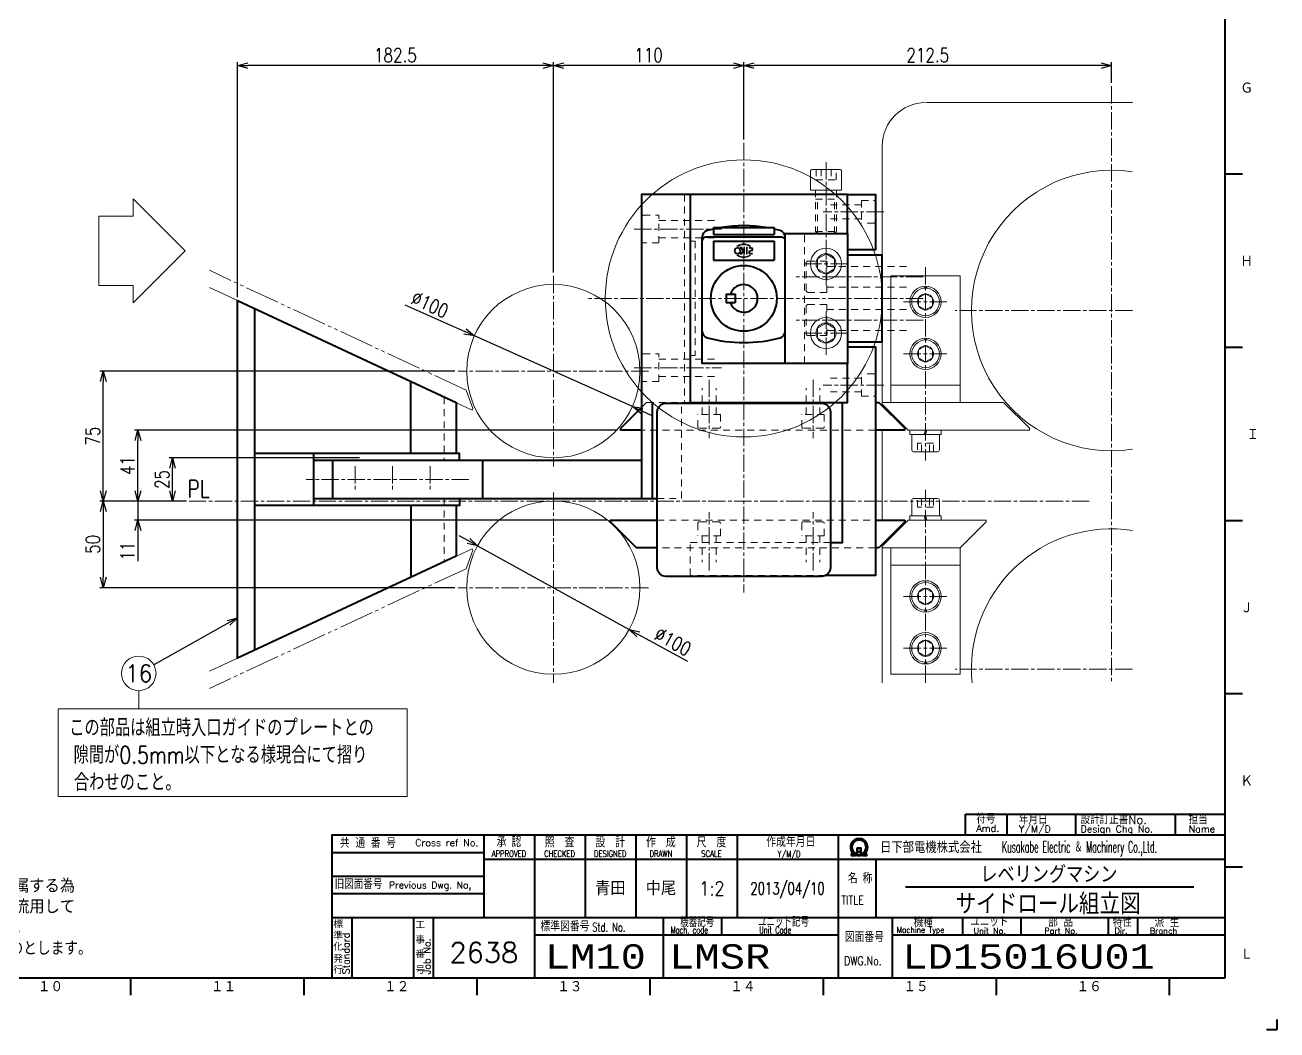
# Model space of a CAD drawing. Header units: millimetres. Extents: x 0 to 1682, y 0 to 1188.
# Drawn here: x 959 to 1682, y 0 to 580 of the extents above; entities that cross this region are included whole.
import ezdxf
from ezdxf.enums import TextEntityAlignment as Align

# ---------------------------------------------------------------- set-up
doc = ezdxf.new("R2010")
doc.units = ezdxf.units.MM
doc.header["$LTSCALE"] = 2
for name, pattern in [('GEN4A', [15, 10, -1, 1, -1, 1, -1]), ('GEN7A', [7.5, 5, -0.75, 1, -0.75]), ('HIDDEN2', [3.5, 2, -1.5])]:
    doc.linetypes.add(name, pattern=pattern)
doc.layers.get('0').update_dxf_attribs({"linetype": 'CONTINUOUS', "lineweight": 20})
doc.layers.get('DEFPOINTS').update_dxf_attribs({"linetype": 'CONTINUOUS'})
for name, color, linetype, lineweight in [('2', 5, 'CONTINUOUS', 40), ('3A', 6, 'HIDDEN2', 20), ('4', 3, 'CONTINUOUS', 13), ('4A', 3, 'GEN4A', 13), ('5', 3, 'CONTINUOUS', 13), ('6', 7, 'CONTINUOUS', 50), ('7A', 4, 'GEN7A', 13), ('_-0', 7, 'CONTINUOUS', 20), ('_-3A', 6, 'HIDDEN2', 20), ('WAKU', 7, 'CONTINUOUS', 40)]:
    doc.layers.add(name, color=color, linetype=linetype, lineweight=lineweight)
doc.styles.add('DIMENSION', font='monotxt.shx', dxfattribs={"bigfont": 'bigfont.shx'})
doc.styles.get("Standard").update_dxf_attribs({"font": 'romans.shx', "width": 0.8, "bigfont": 'extfont2.shx'})
doc.dimstyles.new('GEN-ISO', dxfattribs={"dimscale": 2, "dimtxt": 4, "dimasz": 3, "dimexe": 1, "dimexo": 1, "dimgap": 1, "dimtad": 3, "dimrnd": 0.01, "dimdsep": 46, "dimtxsty": 'Standard', "dimblk": 'OPEN30', "dimcen": 0, "dimclrd": 256, "dimclre": 256, "dimclrt": 7, "dimadec": 3, "dimazin": 2, "dimtp": 0.1, "dimtm": 0.1, "dimtfac": 0.6, "dimtdec": 3, "dimtmove": 2, "dimatfit": 3, "dimldrblk": 'OPEN30', "dimfxl": 1, "dimarcsym": 0})
doc.dimstyles.new('GEN-ISO$3', dxfattribs={"dimscale": 2, "dimtxt": 4, "dimasz": 3, "dimexe": 1, "dimexo": 1, "dimgap": 1, "dimtad": 1, "dimrnd": 0.01, "dimdsep": 46, "dimtxsty": 'Standard', "dimblk": 'OPEN30', "dimcen": 0, "dimclrd": 256, "dimclre": 256, "dimclrt": 7, "dimazin": 2, "dimtp": 0.1, "dimtm": 0.1, "dimtfac": 0.6, "dimtdec": 3, "dimtmove": 0, "dimatfit": 0, "dimldrblk": 'OPEN30', "dimfxl": 1, "dimarcsym": 0})

# ---------------------------------------------------------------- blocks, each defined once
blk = doc.blocks.new('_Open30')
at = {"color": 0, "linetype": 'ByBlock', "lineweight": -2}
for p, q in [((-1, 0.27), (0, 0)), ((0, 0), (-1, -0.27)), ((0, 0), (-1, 0))]:
    blk.add_line(p, q, dxfattribs=at)
blk = doc.blocks.new('*D12')
at = {"layer": '5', "lineweight": -2, "transparency": 16777216}
for p, q in [((1374, 514.11), (1374, 558.71)), ((1586.5, 546.82), (1586.5, 558.71)), ((1580.5, 556.71), (1380, 556.71))]:
    blk.add_line(p, q, dxfattribs=at)
at = {"layer": 'DEFPOINTS', "color": 0, "transparency": 16777216}
for p in [(1374, 556.71), (1586.5, 544.82), (1374, 512.11)]:
    blk.add_point(p, dxfattribs=at)
at = {"layer": '5', "lineweight": -2, "transparency": 16777216, "xscale": 6, "yscale": 6, "zscale": 6, "rotation": 180}
blk.add_blockref('_Open30', (1374, 556.71), dxfattribs=at)
at = {"layer": '5', "lineweight": -2, "transparency": 16777216, "xscale": 6, "yscale": 6, "zscale": 6}
blk.add_blockref('_Open30', (1586.5, 556.71), dxfattribs=at)
at = {"layer": '5', "color": 7, "transparency": 16777216, "insert": (1480.25, 562.71), "char_height": 8, "attachment_point": 5}
blk.add_mtext('212.5', dxfattribs=at)
blk = doc.blocks.new('*D13')
at = {"layer": '5', "lineweight": -2, "transparency": 16777216}
for p, q in [((1264, 437.32), (1264, 558.71)), ((1368, 556.71), (1270, 556.71))]:
    blk.add_line(p, q, dxfattribs=at)
at = {"layer": 'DEFPOINTS', "color": 0, "transparency": 16777216}
for p in [(1264, 556.71), (1374, 512.11), (1264, 435.32)]:
    blk.add_point(p, dxfattribs=at)
at = {"layer": '5', "lineweight": -2, "transparency": 16777216, "xscale": 6, "yscale": 6, "zscale": 6, "rotation": 180}
blk.add_blockref('_Open30', (1264, 556.71), dxfattribs=at)
at = {"layer": '5', "lineweight": -2, "transparency": 16777216, "xscale": 6, "yscale": 6, "zscale": 6}
blk.add_blockref('_Open30', (1374, 556.71), dxfattribs=at)
at = {"layer": '5', "color": 7, "transparency": 16777216, "insert": (1319, 562.71), "char_height": 8, "attachment_point": 5}
blk.add_mtext('110', dxfattribs=at)
blk = doc.blocks.new('*D14')
at = {"layer": '5', "lineweight": -2, "transparency": 16777216}
for p, q in [((1081.51, 423.03), (1081.51, 558.71)), ((1258, 556.71), (1087.51, 556.71))]:
    blk.add_line(p, q, dxfattribs=at)
at = {"layer": 'DEFPOINTS', "color": 0, "transparency": 16777216}
for p in [(1081.51, 556.71), (1264, 435.32), (1081.51, 421.03)]:
    blk.add_point(p, dxfattribs=at)
at = {"layer": '5', "lineweight": -2, "transparency": 16777216, "xscale": 6, "yscale": 6, "zscale": 6, "rotation": 180}
blk.add_blockref('_Open30', (1081.51, 556.71), dxfattribs=at)
at = {"layer": '5', "lineweight": -2, "transparency": 16777216, "xscale": 6, "yscale": 6, "zscale": 6}
blk.add_blockref('_Open30', (1264, 556.71), dxfattribs=at)
at = {"layer": '5', "color": 7, "transparency": 16777216, "insert": (1172.75, 562.71), "char_height": 8, "attachment_point": 5}
blk.add_mtext('182.5', dxfattribs=at)
blk = doc.blocks.new('*D15')
at = {"layer": '5', "lineweight": -2, "transparency": 16777216}
for p, q in [((1152, 330.32), (1042, 330.32)), ((1044, 311.32), (1044, 324.32)), ((1052, 305.32), (1042, 305.32))]:
    blk.add_line(p, q, dxfattribs=at)
at = {"layer": 'DEFPOINTS', "color": 0, "transparency": 16777216}
for p in [(1044, 330.32), (1154, 330.32), (1054, 305.32)]:
    blk.add_point(p, dxfattribs=at)
at = {"layer": '5', "lineweight": -2, "transparency": 16777216, "xscale": 6, "yscale": 6, "zscale": 6}
for p, rotation in [((1044, 330.32), 90), ((1044, 305.32), 270)]:
    blk.add_blockref('_Open30', p, dxfattribs=dict(at, rotation=rotation))
at = {"layer": '5', "color": 7, "transparency": 16777216, "insert": (1038, 317.82), "char_height": 8, "attachment_point": 5, "rotation": 90}
blk.add_mtext('25', dxfattribs=at)
blk = doc.blocks.new('*D16')
at = {"layer": '5', "lineweight": -2, "transparency": 16777216}
for p, q in [((1301, 346.32), (1022, 346.32)), ((1024, 311.32), (1024, 340.32)), ((1052, 305.32), (1022, 305.32))]:
    blk.add_line(p, q, dxfattribs=at)
at = {"layer": 'DEFPOINTS', "color": 0, "transparency": 16777216}
for p in [(1024, 346.32), (1303, 346.32), (1054, 305.32)]:
    blk.add_point(p, dxfattribs=at)
at = {"layer": '5', "lineweight": -2, "transparency": 16777216, "xscale": 6, "yscale": 6, "zscale": 6}
for p, rotation in [((1024, 346.32), 90), ((1024, 305.32), 270)]:
    blk.add_blockref('_Open30', p, dxfattribs=dict(at, rotation=rotation))
at = {"layer": '5', "color": 7, "transparency": 16777216, "insert": (1018, 325.82), "char_height": 8, "attachment_point": 5, "rotation": 90}
blk.add_mtext('41', dxfattribs=at)
blk = doc.blocks.new('*D17')
at = {"layer": '5', "lineweight": -2, "transparency": 16777216}
for p, q in [((1207, 380.32), (1002, 380.32)), ((1004, 311.32), (1004, 374.32)), ((1052, 305.32), (1002, 305.32))]:
    blk.add_line(p, q, dxfattribs=at)
at = {"layer": 'DEFPOINTS', "color": 0, "transparency": 16777216}
for p in [(1004, 380.32), (1209, 380.32), (1054, 305.32)]:
    blk.add_point(p, dxfattribs=at)
at = {"layer": '5', "lineweight": -2, "transparency": 16777216, "xscale": 6, "yscale": 6, "zscale": 6}
for p, rotation in [((1004, 380.32), 90), ((1004, 305.32), 270)]:
    blk.add_blockref('_Open30', p, dxfattribs=dict(at, rotation=rotation))
at = {"layer": '5', "color": 7, "transparency": 16777216, "insert": (998, 342.82), "char_height": 8, "attachment_point": 5, "rotation": 90}
blk.add_mtext('75', dxfattribs=at)
blk = doc.blocks.new('*D18')
at = {"layer": '5', "lineweight": -2, "transparency": 16777216}
for p, q in [((1024, 311.32), (1024, 317.32)), ((1052, 305.32), (1022, 305.32)), ((1024, 305.32), (1024, 294.32)), ((1295, 294.32), (1022, 294.32)), ((1024, 288.32), (1024, 270.7))]:
    blk.add_line(p, q, dxfattribs=at)
at = {"layer": 'DEFPOINTS', "color": 0, "transparency": 16777216}
for p in [(1054, 305.32), (1024, 294.32), (1297, 294.32)]:
    blk.add_point(p, dxfattribs=at)
at = {"layer": '5', "lineweight": -2, "transparency": 16777216, "xscale": 6, "yscale": 6, "zscale": 6}
for p, rotation in [((1024, 305.32), 270), ((1024, 294.32), 90)]:
    blk.add_blockref('_Open30', p, dxfattribs=dict(at, rotation=rotation))
at = {"layer": '5', "color": 7, "transparency": 16777216, "insert": (1018, 276.51), "char_height": 8, "attachment_point": 5, "rotation": 90}
blk.add_mtext('11', dxfattribs=at)
blk = doc.blocks.new('*D19')
at = {"layer": '5', "lineweight": -2, "transparency": 16777216}
for p, q in [((1052, 305.32), (1002, 305.32)), ((1004, 299.32), (1004, 261.32)), ((1207, 255.32), (1002, 255.32))]:
    blk.add_line(p, q, dxfattribs=at)
at = {"layer": 'DEFPOINTS', "color": 0, "transparency": 16777216}
for p in [(1054, 305.32), (1004, 255.32), (1209, 255.32)]:
    blk.add_point(p, dxfattribs=at)
at = {"layer": '5', "lineweight": -2, "transparency": 16777216, "xscale": 6, "yscale": 6, "zscale": 6}
for p, rotation in [((1004, 305.32), 90), ((1004, 255.32), 270)]:
    blk.add_blockref('_Open30', p, dxfattribs=dict(at, rotation=rotation))
at = {"layer": '5', "color": 7, "transparency": 16777216, "insert": (998, 280.32), "char_height": 8, "attachment_point": 5, "rotation": 90}
blk.add_mtext('50', dxfattribs=at)
blk = doc.blocks.new('*D20')
at = {"layer": '5', "lineweight": -2, "transparency": 16777216}
for p, q in [((1214.92, 282.28), (1209.66, 285.17)), ((1220.17, 279.39), (1307.82, 231.24)), ((1341.68, 212.64), (1313.08, 228.35))]:
    blk.add_line(p, q, dxfattribs=at)
at = {"layer": 'DEFPOINTS', "color": 0, "transparency": 16777216}
for p in [(1220.17, 279.39), (1307.82, 231.24)]:
    blk.add_point(p, dxfattribs=at)
at = {"layer": '5', "lineweight": -2, "transparency": 16777216, "xscale": 6, "yscale": 6, "zscale": 6}
for p, rotation in [((1220.17, 279.39), 331.2167529603885), ((1307.82, 231.24), 151.2167529603885)]:
    blk.add_blockref('_Open30', p, dxfattribs=dict(at, rotation=rotation))
at = {"layer": '5', "color": 7, "transparency": 16777216, "insert": (1333.07, 224.22), "char_height": 8, "attachment_point": 5, "rotation": 331.21675}
blk.add_mtext('∅100', dxfattribs=at)
blk = doc.blocks.new('*D21')
at = {"layer": '5', "lineweight": -2, "transparency": 16777216}
for p, q in [((1178.27, 418.68), (1212.88, 403.19)), ((1309.63, 359.89), (1218.36, 400.74)), ((1315.11, 357.44), (1320.59, 354.99))]:
    blk.add_line(p, q, dxfattribs=at)
at = {"layer": 'DEFPOINTS', "color": 0, "transparency": 16777216}
for p in [(1218.36, 400.74), (1309.63, 359.89)]:
    blk.add_point(p, dxfattribs=at)
at = {"layer": '5', "lineweight": -2, "transparency": 16777216, "xscale": 6, "yscale": 6, "zscale": 6}
for p, rotation in [((1218.36, 400.74), 335.8883923688589), ((1309.63, 359.89), 155.888392368859)]:
    blk.add_blockref('_Open30', p, dxfattribs=dict(at, rotation=rotation))
at = {"layer": '5', "color": 7, "transparency": 16777216, "insert": (1192.7, 418.8), "char_height": 8, "attachment_point": 5, "rotation": 335.88839}
blk.add_mtext('∅100', dxfattribs=at)
blk = doc.blocks.new('GENBALLOON1')
blk.add_circle((0, 0), 5)
at = {"flags": 1}
blk.add_attdef('GEN_PARENT', text='', height=2.5, dxfattribs=at).set_placement((0, 0), align=Align.MIDDLE)
blk.add_attdef('REF_NO', text='', height=3.5).set_placement((0, 0), align=Align.MIDDLE)
at = {"color": 7, "flags": 1}
for tag, p in [('5GENINF', (6.43, 0.96)), ('6GENINF', (6.43, 0.63)), ('7GENINF', (6.43, 0.3)), ('8GENINF', (6.43, -0.04)), ('9GENINF', (6.43, -0.37)), ('3GENINF', (6.43, -2.34)), ('4GENINF', (6.43, -2.67)), ('10GENINF', (6.43, -0.7)), ('11GENINF', (6.43, -1)), ('12GENINF', (6.43, -1.34)), ('13GENINF', (6.43, -1.67)), ('14GENINF', (6.43, -2)), ('15GENINF', (6.43, -3)), ('16GENINF', (6.43, -3.34)), ('17GENINF', (6.43, -3.7)), ('20GENINF', (6.43, -4.7)), ('21GENINF', (6.43, -5.04)), ('22GENINF', (6.43, -5.37)), ('18GENINF', (6.43, -4.04)), ('19GENINF', (6.43, -4.37))]:
    blk.add_attdef(tag, p, '', height=0.2, dxfattribs=at)
blk = doc.blocks.new('mess-j')
at = {"layer": 'WAKU', "color": 7}
for s, p in [('本図面及び含まれる情報は、当社の工業所有権あるいは知的財産に属する為', (0, 18)), ('当社の許可無くコピー、流用、改変の禁止、並びに、本図を利用、流用して', (0, 12)), ('加工、組立、見積り、引合、購入、販売等の商業利用も禁止します。', (0, 6))]:
    blk.add_text(s, height=4, dxfattribs=at).set_placement(p)
at = {"layer": 'WAKU', "color": 7, "width": 0.9}
blk.add_text('猶、本図は当社の知的所有物の為、当社の返還要請に基いて返却されるものとします。', height=4, dxfattribs=at).set_placement((0, 0))
blk = doc.blocks.new('A1組立図')
at = {"layer": 'WAKU', "color": 5, "linetype": 'Continuous'}
for p, q in [((826, 15), (826, 579)), ((831, 247), (826, 247)), ((831, 197), (826, 197)), ((831, 147), (826, 147)), ((831, 97), (826, 97)), ((831, 47), (826, 47)), ((25, 15), (826, 15)), ((510, 10), (510, 15)), ((560, 10), (560, 15)), ((610, 10), (610, 15)), ((660, 10), (660, 15)), ((710, 10), (710, 15)), ((760, 10), (760, 15)), ((810, 10), (810, 15)), ((841, 0), (838, 0)), ((841, 3), (841, 0))]:
    blk.add_line(p, q, dxfattribs=at)
at = {"layer": '2'}
blk.add_blockref('mess-j', (344.24, 21.59), dxfattribs=at)
at = {"layer": 'WAKU', "color": 5, "linetype": 'Continuous'}
for s, height, p in [('Ｇ', 3.31, (830.43, 270.24)), ('Ｈ', 3.31, (830.43, 220.24)), ('Ｉ', 3.31, (832.19, 170.24)), ('Ｊ', 3.31, (830.43, 120.24)), ('Ｋ', 3.31, (830.43, 70.24)), ('Ｌ', 3.31, (830.43, 20.24)), ('１０', 3.311, (483.1, 10.87)), ('１１', 3.311, (533.1, 10.87)), ('１２', 3.311, (583.1, 10.87)), ('１３', 3.311, (633.1, 10.87)), ('１４', 3.311, (683.1, 10.87)), ('１５', 3.311, (733.1, 10.87)), ('１６', 3.311, (783.1, 10.87))]:
    blk.add_text(s, height=height, dxfattribs=at).set_placement(p)
blk = doc.blocks.new('A1表題欄')
at = {"layer": 'WAKU'}
for p, q in [((-75, 47.26), (0, 47.26)), ((-75, 41.26), (-75, 47.26)), ((-63, 47.26), (-63, 41.26)), ((-43.2, 47.26), (-43.2, 41.26)), ((-14.4, 47.26), (-14.4, 41.26)), ((-214.07, 41.26), (-214.07, 17.42)), ((-199.45, 41.26), (-199.45, 0)), ((-184.82, 41.26), (-184.82, 17.42)), ((-170.2, 41.26), (-170.2, 17.42)), ((-155.57, 41.26), (-155.57, 17.42)), ((-140.95, 41.26), (-140.95, 17.42)), ((-111.7, 41.26), (-111.7, 0)), ((-257.95, 36.26), (-214.07, 36.26)), ((-214.07, 34.26), (0, 34.26)), ((-140.95, 34.26), (-140.95, 17.42)), ((-111.7, 34.26), (-111.7, 34.26)), ((-100.83, 34.26), (-100.83, 17.42)), ((-257.95, 29.34), (-214.07, 29.34)), ((-92.27, 26.35), (-8.97, 26.35)), ((-257.95, 24.34), (-214.07, 24.34)), ((-257.95, 17.42), (0, 17.42)), ((-252.23, 17.42), (-252.23, 0)), ((-234.41, 17.42), (-234.41, 0)), ((-228.7, 17.42), (-228.7, 0)), ((-162.27, 17.42), (-162.27, 0)), ((-145.41, 17.42), (-145.41, 12.42)), ((-96.17, 17.42), (-96.17, 0)), ((-75.85, 17.42), (-75.85, 12.42)), ((-59, 17.42), (-59, 12.42)), ((-33.71, 17.42), (-33.71, 12.42)), ((-25.28, 17.42), (-25.28, 12.42)), ((-199.45, 12.42), (-111.7, 12.42)), ((-96.17, 12.42), (0, 12.42))]:
    blk.add_line(p, q, dxfattribs=at)
at = {"layer": 'WAKU', "color": 5}
blk.add_lwpolyline([(0, 41.26), (-257.95, 41.26), (-257.95, 0)], dxfattribs=at)
at = {"layer": 'WAKU'}
for points in [[(-106.38, 37.51), (-106.38, 35.4), (-105.08, 35.4), (-105.08, 37.51), (-106.38, 37.51)], [(-106.23, 37.36), (-106.23, 36.53), (-105.23, 36.53), (-105.23, 37.36), (-106.23, 37.36)], [(-105.23, 36.38), (-105.23, 35.55), (-106.23, 35.55), (-106.23, 36.38), (-105.23, 36.38)], [(-107.98, 35.4), (-106.78, 35.4), (-106.78, 36.01)], [(-107.98, 35.58), (-107.03, 35.58), (-107.03, 35.91)], [(-107.28, 35.82), (-107.28, 35.75), (-107.98, 35.75), (-107.98, 35.4)], [(-104.68, 35.98), (-104.68, 35.4), (-103.42, 35.4), (-103.42, 35.75), (-104.15, 35.75), (-104.15, 35.8)], [(-104.43, 35.87), (-104.43, 35.58), (-103.42, 35.58)]]:
    blk.add_lwpolyline(points, dxfattribs=at)
for radius, start, end in [(2.5, 308.2706, 230.8952), (2.28, 303.9949, 234.4013), (2.06, 299.8294, 238.4756)]:
    blk.add_arc((-105.7, 37.76), radius, start, end, dxfattribs=at)
for s, height, p in [('符号', 2.5, (-71.83, 44.63)), ('年月日', 2.5, (-59.51, 44.4)), ('設計訂正書No.', 2.5, (-41.71, 44.44)), ('担当', 2.5, (-10.5, 44.44)), ('Amd.', 2, (-71.83, 42.2)), ('Y/M/D', 2, (-59.51, 41.97)), ('Design Chg No.', 2, (-41.71, 42.01)), ('Name', 2, (-10.5, 42.01)), ('旧図面番号', 2.5, (-257.15, 25.71)), ('標', 2, (-257.56, 14.43)), ('工', 2, (-233.85, 14.24)), ('機種', 2.4, (-89.92, 14.76)), ('ユニット', 2.4, (-73.61, 14.96)), ('Unit No.', 1.7, (-72.61, 12.76)), ('部 品', 2.4, (-51.07, 14.79)), ('特性', 2.4, (-32.45, 14.78)), ('Dir.', 1.7, (-31.91, 12.76)), ('派 生', 2.4, (-20.35, 14.72)), ('準', 2, (-257.56, 11.11)), ('事', 2, (-233.85, 9.93)), ('Part No.', 1.7, (-52.19, 12.76)), ('Branch', 1.7, (-21.72, 12.76)), ('化', 2, (-257.56, 7.95)), ('番', 2, (-233.85, 5.76)), ('発', 2, (-257.56, 4.47)), ('行', 2, (-257.56, 1.24)), ('号', 2, (-233.85, 1.24))]:
    blk.add_text(s, height=height, dxfattribs=at).set_placement(p)
for s, height, p in [('共 通 番 号', 2.5, (-247.55, 39.14)), ('Cross ref No.', 2, (-224.77, 39.04))]:
    blk.add_text(s, height=height, dxfattribs=at).set_placement(p, align=Align.MIDDLE)
for s, height, width, p in [('承 認', 3, 0.7, (-206.82, 39.35)), ('照  査', 3, 0.7, (-192.2, 39.35)), ('設  計', 3, 0.7, (-177.57, 39.35)), ('作  成', 3, 0.7, (-162.95, 39.35)), ('尺  度', 3, 0.7, (-148.33, 39.35)), ('APPROVED', 1.8, 0.8, (-206.82, 35.85)), ('CHECKED', 1.8, 0.8, (-192.2, 35.85)), ('DESIGNED', 1.8, 0.8, (-177.57, 35.85)), ('DRAWN', 1.8, 0.8, (-162.95, 35.85)), ('SCALE', 1.8, 0.8, (-148.33, 35.85)), ('DWG.No.', 2.5, 0.8, (-104.59, 4.96))]:
    blk.add_text(s, height=height, dxfattribs=dict(at, width=width)).set_placement(p, align=Align.MIDDLE)
for s, height, width, p in [('作成年月日', 3, 0.7, (-132.51, 37.82)), ('Y/M/D', 1.8, 0.8, (-129.21, 34.87)), ('Kusakabe Electric ＆ Machinery Co.,Ltd.', 3.3108, 0.5, (-64.44, 36.19)), ('名 称', 3, 0.7, (-108.94, 27.33)), ('Previous Dwg. No,', 2, 0.97, (-241.46, 25.8)), ('TITLE', 2.5, 0.8, (-110.82, 21.25)), ('標準図番号', 3, 0.7, (-197.74, 13.44)), ('Std. No.', 2.5, 0.7, (-182.77, 13.44)), ('Mach. code', 2, 0.7, (-160.14, 12.83)), ('機器記号', 2.5, 0.7, (-157.35, 14.77)), ('ユニット記号', 2.5, 0.7, (-134.86, 14.85)), ('Unit Code', 2, 0.7, (-134.55, 12.83)), ('Machine Type', 1.7, 0.9, (-94.85, 13.05)), ('図面番号', 3, 0.7, (-109.85, 10.37))]:
    blk.add_text(s, height=height, dxfattribs=dict(at, width=width)).set_placement(p)
at = {"layer": 'WAKU', "width": 0.844147}
blk.add_text('日下部電機株式会社', height=3.311, dxfattribs=at).set_placement((-99.65, 36.06), (-70.21, 36.06), align=Align.FIT)
at = {"layer": 'WAKU'}
for s, p in [('Standard', (-252.93, 1.05)), ('Job No.', (-229.5, 1.05))]:
    blk.add_text(s, height=2, rotation=90, dxfattribs=at).set_placement(p)
at = {"layer": 'WAKU', "linetype": 'Continuous', "width": 0.7}
for tag, p in [('GEN-TITLE-UN', (-791, 551.01)), ('GEN-TITLE-PT', (-771.25, 551)), ('GEN-TITLE-QT', (-751.51, 551)), ('GEN-TITLE-STO', (-731.57, 551))]:
    blk.add_attdef(tag, text='', height=6, dxfattribs=at).set_placement(p, align=Align.MIDDLE)
at = {"layer": 'WAKU'}
for tag, height, width, p in [('GEN-TITLE-CRO', 4, 0.8, (-236.01, 32.8)), ('HEADER1', 5, 0.9, (-50.88, 30.15)), ('GEN-TITLE-SCA', 4, 0.85, (-148.21, 25.85)), ('GEN-TITLE-PRE', 4, 0.8, (-236.01, 20.88)), ('HEADER2', 6, 0.9, (-51.11, 21.68))]:
    blk.add_attdef(tag, text='', height=height, dxfattribs=dict(at, width=width)).set_placement(p, align=Align.MIDDLE)
for tag, p in [('GEN-TITLE-APP｛3.4｝', (-206.8, 26.09)), ('GEN-TITLE-CHE｛3.4｝', (-192.17, 26.09)), ('GEN-TITLE-DES｛3.4｝', (-177.55, 26.09)), ('GEN-TITLE-DRA｛3.4｝', (-162.93, 26.09))]:
    blk.add_attdef(tag, text='', height=4, dxfattribs=at).set_placement(p, align=Align.MIDDLE)
at = {"layer": 'WAKU', "width": 0.7}
blk.add_attdef('GEN-TITLE-DAT', text='', height=3.5, dxfattribs=at).set_placement((-126.36, 24.1), align=Align.CENTER)
blk.add_attdef('GEN-TITLE-DAT1{4.4}', text='', height=3.5, dxfattribs=at).set_placement((-243.52, 8.71), align=Align.MIDDLE_CENTER)
at = {"layer": 'WAKU', "color": 5}
blk.add_attdef('HEADER6', text='', height=5.8, dxfattribs=at).set_placement((-214.07, 2.7), align=Align.BOTTOM_CENTER)
at = {"layer": 'WAKU', "style": 'DIMENSION', "width": 1.2}
blk.add_attdef('HEADER13', text='', height=7.02, dxfattribs=at).set_placement((-196.44, 6.21), align=Align.MIDDLE_LEFT)
at = {"layer": 'WAKU', "color": 5, "style": 'DIMENSION', "width": 1.2}
for tag, p in [('HEADER12', (-160.55, 6.21)), ('GEN-TITLE-DWG', (-93.21, 6.21))]:
    blk.add_attdef(tag, text='', height=7.02, dxfattribs=at).set_placement(p, align=Align.MIDDLE_LEFT)
blk = doc.blocks.new('A$C184A1DFA')
for p, q in [((257, 0), (89.51, 0)), ((257, -1), (249, -9)), ((257, 0), (257, -1)), ((249, -9), (85.32, -9))]:
    blk.add_line(p, q)
blk = doc.blocks.new('GENJIS-1176_D-02TUHZ-0704')
at = {"layer": '_-0'}
for p, q in [((-5, 2.88675), (0, 5.7735)), ((-5, -2.88675), (-5, 2.88675)), ((0, 5.7735), (5, 2.88675)), ((5, 2.88675), (5, -2.88675)), ((0, -5.7735), (-5, -2.88675)), ((5, -2.88675), (0, -5.7735))]:
    blk.add_line(p, q, dxfattribs=at)
for radius in [9, 5.7735]:
    blk.add_circle((0, 0), radius, dxfattribs=at)
at = {"layer": '_-0', "flags": 9}
blk.add_attdef('POWER_DIM', (0, 0), '', height=3.5, dxfattribs=at)
blk = doc.blocks.new('GENJIS-1176H2_S-02U0WE-0704')
at = {"layer": '_-0'}
for p, q in [((-12, 7.8), (-12, -7.8)), ((0, 9), (-10.8, 9)), ((0, 9), (0, -9)), ((-10.8, -9), (0, -9))]:
    blk.add_line(p, q, dxfattribs=at)
for centre, start, end in [((-10.8, 7.8), 90, 179.999998), ((-10.8, -7.8), 179.999998, 270)]:
    blk.add_arc(centre, 1.2, start, end, dxfattribs=at)
at = {"layer": '_-3A'}
for p, q in [((-12, 5.7735), (-6, 5.7735)), ((-12, 2.88675), (-6, 2.88675)), ((-6, 5.7735), (-6, -5.7735)), ((0, 6), (23.9265, 6)), ((5.25, 6), (5.25, -6)), ((25, 4.9265), (5.25, 4.9265)), ((25, 4.9265), (23.9265, 6)), ((23.9265, 6), (23.9265, -6)), ((25, -4.9265), (25, 4.9265)), ((-12, -2.88675), (-6, -2.88675)), ((-6, -5.7735), (-12, -5.7735)), ((0, -6), (23.9265, -6)), ((25, -4.9265), (5.25, -4.9265)), ((23.9265, -6), (25, -4.9265))]:
    blk.add_line(p, q, dxfattribs=at)
at = {"layer": '_-0', "flags": 9}
blk.add_attdef('POWER_DIM', (0, 0), '', height=3.5, dxfattribs=at)
blk = doc.blocks.new('M10-CS.SW(TOP)')
for p, q in [((-4, 2.31), (0, 4.62)), ((-4, -2.31), (-4, 2.31)), ((0, 4.62), (4, 2.31)), ((4, 2.31), (4, -2.31)), ((0, -4.62), (-4, -2.31)), ((4, -2.31), (0, -4.62)), ((-0.5, -9.04), (-0.5, -7.98)), ((0.5, -9.04), (0.5, -7.98))]:
    blk.add_line(p, q)
for radius in [9.05, 8, 4.62]:
    blk.add_circle((0, 0), radius)
blk = doc.blocks.new('M10-CS.SW')
for p, q in [((-8, 11.5), (-8, 2.5)), ((7, 12.5), (-7, 12.5)), ((8, 2.5), (8, 11.5)), ((-9.05, 2.5), (9.05, 2.5)), ((-9.05, 0), (-9.05, 2.5)), ((9.05, 0), (-9.05, 0)), ((0, 0), (-0.75, 2.5)), ((0.75, 0), (0, 2.5)), ((9.05, 2.5), (9.05, 0))]:
    blk.add_line(p, q)
for centre, start, end in [((-7, 11.5), 90, 180), ((7, 11.5), 0, 90)]:
    blk.add_arc(centre, 1, start, end)
at = {"layer": '3A'}
for p, q in [((-4.6188, 7.5), (-4.6188, 12.5)), ((4.6188, 7.5), (-4.6188, 7.5)), ((-2.3094, 12.5), (-2.3094, 7.5)), ((2.3094, 12.5), (2.3094, 7.5)), ((4.6188, 12.5), (4.6188, 7.5))]:
    blk.add_line(p, q, dxfattribs=at)
blk = doc.blocks.new('A$C34A65AA5')
for p, q in [((-127.5, -43), (-87.5, -43)), ((-62.5, -53), (-132.5, -53)), ((-132.5, -53), (-132.5, -54)), ((-132.5, -54), (-117.5, -69)), ((-47.5, -68), (-62.5, -53)), ((-117.5, -69), (-47.5, -69)), ((-47.5, -69), (-47.5, -68)), ((-132.5, -136), (-117.5, -121)), ((-117.5, -121), (-72.5, -121)), ((-72.5, -122), (-87.5, -137)), ((-72.5, -121), (-72.5, -122)), ((-132.5, -137), (-132.5, -136)), ((-87.5, -137), (-132.5, -137)), ((-127.5, -147), (-87.5, -147))]:
    blk.add_line(p, q)
for points in [[(-127.5, -53), (-87.5, -53), (-87.5, 20), (-127.5, 20)], [(-127.5, -137), (-87.5, -137), (-87.5, -210), (-127.5, -210)]]:
    blk.add_lwpolyline(points, close=True)
at = {"layer": '7A'}
for p, q in [((-107.5, 25), (-107.5, -86.5)), ((-120.14, 5), (-94.86, 5)), ((-120.14, -25), (-94.86, -25)), ((-107.5, -215), (-107.5, -103.5)), ((-120.14, -165), (-94.86, -165)), ((-120.14, -195), (-94.86, -195))]:
    blk.add_line(p, q, dxfattribs=at)
at = {"extrusion": (0, 0, -1), "zscale": -1, "rotation": 180}
for name, p in [('M10-CS.SW(TOP)', (107.5, 5)), ('M10-CS.SW(TOP)', (107.5, -25)), ('M10-CS.SW', (107.5, -69))]:
    blk.add_blockref(name, p, dxfattribs=at)
for name, p in [('M10-CS.SW', (-107.5, -121)), ('M10-CS.SW(TOP)', (-107.5, -165)), ('M10-CS.SW(TOP)', (-107.5, -195))]:
    blk.add_blockref(name, p)

msp = doc.modelspace()

# ---------------------------------------------------------------- linework, layer by layer
msp.add_line((1024.46, 195.864), (1024.46, 185.351))
msp.add_lwpolyline([(1179.589, 185.351), (977.975, 185.351), (977.975, 134.827), (1179.589, 134.827)], close=True)
at = {"layer": '2'}
for p, q in [((1356.497, 463.259), (1391.497, 463.259)), ((1356.497, 463.259), (1356.497, 459.235)), ((1391.497, 463.259), (1391.497, 459.235)), ((1349.997, 403.494), (1349.997, 457.636)), ((1395.997, 457.636), (1351.997, 457.636)), ((1356.497, 459.235), (1391.497, 459.235)), ((1397.997, 384.815), (1397.997, 459.815)), ((1397.997, 403.494), (1397.997, 457.636)), ((1356.497, 455.315), (1356.497, 444.315)), ((1356.497, 455.315), (1391.497, 455.315)), ((1391.497, 455.315), (1391.497, 444.315)), ((1356.497, 444.315), (1391.497, 444.315)), ((1091.507, 219.259), (1091.507, 416.371)), ((1181.574, 332.815), (1181.574, 374.372)), ((1320.997, 362.315), (1320.997, 306.815)), ((1125.507, 332.815), (1125.507, 302.815)), ((1136.507, 328.815), (1136.507, 306.815)), ((1223.11, 328.815), (1223.11, 306.815)), ((1314.997, 328.815), (1314.997, 306.815)), ((1181.574, 302.815), (1181.574, 261.258))]:
    msp.add_line(p, q, dxfattribs=at)
for points in [[(1342.997, 482.315), (1314.997, 482.315), (1314.997, 328.815), (1125.507, 328.815), (1125.507, 306.815), (1323.997, 306.815)], [(1433.997, 459.815), (1433.997, 482.315), (1342.997, 482.315), (1342.997, 362.315), (1433.997, 362.315), (1433.997, 384.815)], [(1433.997, 482.315), (1449.997, 482.315), (1449.997, 450.315), (1433.997, 450.315)], [(1397.352, 459.815), (1433.997, 459.815), (1433.997, 384.815), (1349.997, 384.815), (1349.997, 403.494)], [(1433.997, 397.315), (1453.997, 397.315), (1453.997, 447.315), (1433.997, 447.315)], [(1207.825, 273.499), (1081.507, 214.596), (1081.507, 421.034), (1207.825, 362.131), (1207.825, 332.815)], [(1433.997, 394.315), (1449.997, 394.315), (1449.997, 262.315), (1421.176, 262.315)], [(1423.997, 281.315), (1430.997, 281.315), (1430.997, 362.315)], [(1449.997, 362.315), (1451.997, 362.315)], [(1466.997, 346.315), (1466.997, 347.315), (1451.997, 362.315)], [(1314.997, 346.315), (1302.997, 346.315), (1302.997, 347.315), (1314.997, 359.315)], [(1466.997, 346.315), (1449.997, 346.315)], [(1209.762, 328.815), (1209.762, 332.815), (1091.507, 332.815)], [(1209.762, 306.815), (1209.762, 302.815), (1091.507, 302.815)], [(1207.825, 302.815), (1207.825, 273.499)], [(1323.997, 278.315), (1311.997, 278.315), (1296.997, 293.315), (1296.997, 294.315), (1323.997, 294.315)], [(1449.997, 294.315), (1466.997, 294.315)], [(1466.997, 294.315), (1466.997, 293.315), (1451.997, 278.315)], [(1451.997, 278.315), (1449.997, 278.315)]]:
    msp.add_lwpolyline(points, dxfattribs=at)
msp.add_lwpolyline([(1368.997, 419.815), (1363.997, 419.815), (1363.997, 424.815), (1368.997, 424.815)], close=True, dxfattribs=at)
msp.add_lwpolyline([(1418.997, 261.815), (1328.997, 261.815, -0.4142136), (1323.997, 266.815), (1323.997, 356.815, -0.4142136), (1328.997, 361.815), (1418.997, 361.815, -0.4142136), (1423.997, 356.815), (1423.997, 266.815, -0.4142136)], format="xyb", close=True, dxfattribs=at)
msp.add_circle((1373.997, 422.315), 19, dxfattribs=at)
for centre, radius, start, end in [((1373.997, 384.315), 80, 80.67772, 99.32228), ((1353.997, 457.636), 4, 105.257523, 180), ((1351.997, 455.636), 2, 90, 180), ((1373.997, 384.315), 80, 102.635625, 105.257523), ((1373.997, 384.315), 80, 74.742477, 77.364375), ((1393.997, 457.636), 4, 0, 74.742477), ((1395.997, 455.636), 2, 0, 90), ((1373.997, 422.315), 8, 198.209957, 161.790043), ((1353.997, 403.494), 4, 180, 254.742477), ((1373.997, 476.815), 80, 254.742477, 285.257523), ((1393.997, 403.494), 4, 285.257523, 0)]:
    msp.add_arc(centre, radius, start, end, dxfattribs=at)
at = {"layer": '3A'}
for p, q in [((1339.697, 482.315), (1339.697, 362.315)), ((1408.997, 384.815), (1408.997, 459.815)), ((1349.997, 355.315), (1349.997, 370.548)), ((1357.997, 355.315), (1357.997, 370.548)), ((1409.997, 355.315), (1409.997, 370.548)), ((1417.997, 355.315), (1417.997, 370.548)), ((1200.997, 365.315), (1200.997, 328.815)), ((1347.497, 348.115), (1347.497, 355.315)), ((1360.497, 355.315), (1347.497, 355.315)), ((1360.497, 355.315), (1360.497, 348.115)), ((1407.497, 348.115), (1407.497, 355.315)), ((1420.497, 355.315), (1407.497, 355.315)), ((1420.497, 355.315), (1420.497, 348.115)), ((1359.697, 347.315), (1348.297, 347.315)), ((1419.697, 347.315), (1408.297, 347.315)), ((1449.997, 346.315), (1314.997, 346.315)), ((1200.997, 306.815), (1200.997, 270.315)), ((1323.997, 294.315), (1449.997, 294.315)), ((1347.497, 292.515), (1347.497, 285.315)), ((1359.697, 293.315), (1348.297, 293.315)), ((1360.497, 285.315), (1360.497, 292.515)), ((1407.497, 292.515), (1407.497, 285.315)), ((1419.697, 293.315), (1408.297, 293.315)), ((1420.497, 285.315), (1420.497, 292.515)), ((1360.497, 285.315), (1347.497, 285.315)), ((1349.997, 285.315), (1349.997, 270.082)), ((1357.997, 285.315), (1357.997, 270.082)), ((1420.497, 285.315), (1407.497, 285.315)), ((1409.997, 285.315), (1409.997, 270.082)), ((1417.997, 285.315), (1417.997, 270.082)), ((1449.997, 278.315), (1323.997, 278.315))]:
    msp.add_line(p, q, dxfattribs=at)
for points in [[(1342.997, 455.315), (1345.997, 455.315), (1345.997, 389.315), (1342.997, 389.315)], [(1314.997, 359.315), (1317.997, 362.315), (1342.997, 362.315)], [(1323.997, 306.815), (1337.997, 306.815), (1337.997, 362.315), (1342.997, 362.315)], [(1421.176, 262.315), (1342.997, 262.315), (1342.997, 281.315), (1423.997, 281.315)]]:
    msp.add_lwpolyline(points, dxfattribs=at)
for centre, start, end in [((1348.297, 348.115), 180, 270.000001), ((1359.697, 348.115), 270.000001, 0), ((1408.297, 348.115), 180, 270.000001), ((1419.697, 348.115), 270.000001, 0), ((1348.297, 292.515), 89.999999, 180), ((1359.697, 292.515), 0, 89.999999), ((1408.297, 292.515), 89.999999, 180), ((1419.697, 292.515), 0, 89.999999)]:
    msp.add_arc(centre, 0.8, start, end, dxfattribs=at)
at = {"layer": '4'}
for p, q in [((1598.519, 535.315), (1479.483, 535.315)), ((1453.997, 510.315), (1453.997, 360.315)), ((1370.035, 452.589), (1370.468, 452.286)), ((1373.497, 449.815), (1371.997, 451.815)), ((1371.997, 451.815), (1372.622, 451.815)), ((1371.997, 447.815), (1373.497, 449.815)), ((1373.997, 449.982), (1372.622, 451.815)), ((1372.622, 447.815), (1373.997, 449.648)), ((1373.997, 451.815), (1374.497, 451.815)), ((1373.997, 449.982), (1373.997, 451.815)), ((1373.997, 449.648), (1373.997, 447.815)), ((1374.497, 447.815), (1374.497, 451.815)), ((1375.497, 451.815), (1375.997, 451.815)), ((1375.497, 447.815), (1375.497, 451.815)), ((1375.997, 447.815), (1375.997, 451.815)), ((1377.033, 451.289), (1377.468, 451.038)), ((1377.526, 452.286), (1377.959, 452.589)), ((1379.107, 448.341), (1378.671, 448.593)), ((1370.035, 447.041), (1370.468, 447.344)), ((1371.997, 447.815), (1372.622, 447.815)), ((1374.497, 447.815), (1373.997, 447.815)), ((1375.497, 447.815), (1375.997, 447.815)), ((1377.526, 447.344), (1377.959, 447.041)), ((1453.997, 346.315), (1453.997, 294.315)), ((1453.997, 280.315), (1453.997, 200.315))]:
    msp.add_line(p, q, dxfattribs=at)
msp.add_lwpolyline([(1051.355, 449.815), (1021.355, 479.815), (1021.355, 469.815), (1001.355, 469.815), (1001.355, 429.815), (1021.355, 429.815), (1021.355, 419.815)], close=True, dxfattribs=at)
for points in [[(1370.397, 451.815, 0), (1371.28, 451.586, 0), (1371.961, 450.951, 0), (1372.283, 450.056, 0), (1372.174, 449.106, 0), (1371.657, 448.318, 0), (1370.852, 447.873, 0), (1369.942, 447.873, 0), (1369.137, 448.318, 0), (1368.62, 449.106, 0), (1368.511, 450.056, 0), (1368.833, 450.951, 0), (1369.514, 451.586, 0), (1370.397, 451.815, 0)], [(1370.397, 451.315, 0), (1370.733, 451.271, 0), (1371.072, 451.129, 0), (1371.378, 450.885, 0), (1371.613, 450.558, 0), (1371.797, 449.815, 0), (1371.613, 449.072, 0), (1371.378, 448.745, 0), (1371.072, 448.501, 0), (1370.733, 448.359, 0), (1370.397, 448.315, 0), (1370.061, 448.359, 0), (1369.722, 448.501, 0), (1369.416, 448.745, 0), (1369.181, 449.072, 0), (1368.997, 449.815, 0), (1369.181, 450.558, 0), (1369.416, 450.885, 0), (1369.722, 451.129, 0), (1370.061, 451.271, 0), (1370.397, 451.315, 0)], [(1370.035, 452.589, 0), (1371.444, 453.358, 0), (1373.116, 453.763, 0), (1374.878, 453.763, 0), (1376.55, 453.358, 0), (1377.959, 452.589, 0)], [(1370.468, 452.286, 0), (1371.496, 452.841, 0), (1371.577, 452.873, 0), (1372.811, 453.215, 0), (1373.997, 453.315, 0), (1374.083, 453.315, 0), (1375.352, 453.184, 0), (1376.498, 452.841, 0), (1377.526, 452.286, 0)], [(1379.107, 448.341, 0), (1378.565, 447.911, 0), (1377.855, 447.833, 0), (1377.217, 448.132, 0), (1376.871, 448.708, 0), (1376.934, 449.362, 0), (1377.385, 449.873, 0), (1378.07, 450.065, 0)], [(1377.033, 451.289, 0), (1377.574, 451.719, 0), (1378.285, 451.798, 0), (1378.922, 451.498, 0), (1379.268, 450.923, 0), (1379.205, 450.268, 0), (1378.754, 449.757, 0), (1378.07, 449.565, 0)], [(1378.671, 448.593, 0), (1378.598, 448.513, 0), (1378.44, 448.403, 0), (1378.07, 448.315, 0), (1377.699, 448.403, 0), (1377.542, 448.513, 0), (1377.428, 448.651, 0), (1377.364, 448.798, 0), (1377.345, 448.94, 0), (1377.364, 449.083, 0), (1377.428, 449.23, 0), (1377.542, 449.367, 0), (1377.699, 449.477, 0), (1378.07, 449.565, 0)], [(1377.468, 451.038, 0), (1377.542, 451.117, 0), (1377.699, 451.227, 0), (1377.7, 451.227, 0), (1377.994, 451.312, 0), (1378.07, 451.315, 0), (1378.296, 451.284, 0), (1378.44, 451.227, 0), (1378.569, 451.142, 0), (1378.598, 451.117, 0), (1378.711, 450.98, 0), (1378.775, 450.833, 0), (1378.795, 450.69, 0), (1378.792, 450.638, 0), (1378.775, 450.548, 0), (1378.775, 450.548, 0), (1378.711, 450.401, 0), (1378.688, 450.365, 0), (1378.598, 450.263, 0), (1378.523, 450.204, 0), (1378.44, 450.153, 0), (1378.418, 450.143, 0), (1378.305, 450.099, 0), (1378.188, 450.074, 0), (1378.07, 450.065, 0)], [(1377.959, 447.041, 0), (1376.55, 446.272, 0), (1374.878, 445.867, 0), (1373.116, 445.867, 0), (1371.444, 446.272, 0), (1370.035, 447.041, 0)], [(1377.526, 447.344, 0), (1376.498, 446.789, 0), (1375.352, 446.446, 0), (1374.083, 446.316, 0), (1373.997, 446.315, 0), (1372.811, 446.415, 0), (1371.577, 446.757, 0), (1371.496, 446.789, 0), (1370.468, 447.344, 0)]]:
    msp.add_polyline3d(points, dxfattribs=at)
for centre, radius in [((1373.997, 422.315), 80), ((1263.997, 380.315), 50), ((1263.997, 255.315), 50)]:
    msp.add_circle(centre, radius, dxfattribs=at)
for centre, radius, start, end in [((1478.997, 510.315), 25, 90, 180), ((1586.497, 415.315), 81, 81.464881, 278.535119), ((1586.497, 208.315), 81, 81.464881, 185.668083)]:
    msp.add_arc(centre, radius, start, end, dxfattribs=at)
at = {"layer": '7A'}
for p, q in [((1586.497, 544.824), (1586.497, 200.315)), ((1373.997, 512.111), (1373.997, 252.5)), ((1421.497, 501.045), (1421.497, 454.704)), ((1454.936, 472.315), (1419.948, 472.315)), ((1310.634, 462.315), (1361.152, 462.315)), ((1421.497, 429.815), (1421.497, 454.815)), ((1433.997, 442.315), (1408.997, 442.315)), ((1263.997, 435.315), (1263.997, 325.315)), ((1477.689, 434.815), (1403.642, 434.815)), ((1477.689, 422.315), (1284.201, 422.315)), ((1421.497, 389.815), (1421.497, 414.815)), ((1598.519, 415.315), (1496.091, 415.315)), ((1477.689, 409.815), (1403.642, 409.815)), ((1433.997, 402.315), (1408.997, 402.315)), ((1318.997, 380.315), (1208.997, 380.315)), ((1310.634, 382.315), (1361.152, 382.315)), ((1353.997, 375.381), (1353.997, 341.645)), ((1413.997, 375.381), (1413.997, 341.645)), ((1454.936, 372.315), (1419.948, 372.315)), ((1149.498, 325.521), (1149.498, 310.385)), ((1171.148, 325.521), (1171.148, 310.385)), ((1192.799, 325.521), (1192.799, 310.385)), ((1215.12, 317.815), (1121.255, 317.815)), ((1573.519, 305.315), (1051.997, 305.315)), ((1263.997, 310.315), (1263.997, 200.315)), ((1353.997, 265.249), (1353.997, 298.986)), ((1413.997, 265.249), (1413.997, 298.986)), ((1318.997, 255.315), (1208.997, 255.315)), ((1598.519, 208.315), (1496.091, 208.315))]:
    msp.add_line(p, q, dxfattribs=at)
at = {"layer": '_-3A'}
for p, q in [((1441.997, 478.815), (1441.997, 465.815)), ((1441.997, 478.815), (1449.197, 478.815)), ((1315.997, 470.315), (1324.997, 470.315)), ((1324.997, 454.315), (1324.997, 470.315)), ((1441.997, 476.315), (1422.764, 476.315)), ((1324.997, 467.315), (1359.077, 467.315)), ((1441.997, 468.315), (1422.764, 468.315)), ((1449.197, 465.815), (1441.997, 465.815)), ((1324.997, 457.315), (1359.077, 457.315)), ((1324.997, 454.315), (1315.997, 454.315)), ((1409.997, 427.015), (1409.997, 442.615)), ((1411.197, 443.815), (1421.997, 443.815)), ((1421.997, 425.815), (1421.997, 443.815)), ((1421.997, 440.815), (1470.923, 440.815)), ((1421.997, 428.815), (1470.923, 428.815)), ((1421.997, 425.815), (1411.197, 425.815)), ((1409.997, 417.615), (1409.997, 402.015)), ((1421.997, 418.815), (1411.197, 418.815)), ((1421.997, 418.815), (1421.997, 400.815)), ((1421.997, 415.815), (1470.923, 415.815)), ((1411.197, 400.815), (1421.997, 400.815)), ((1421.997, 403.815), (1470.923, 403.815)), ((1315.997, 390.315), (1324.997, 390.315)), ((1324.997, 374.315), (1324.997, 390.315)), ((1324.997, 387.315), (1359.077, 387.315)), ((1324.997, 377.315), (1359.077, 377.315)), ((1441.997, 376.315), (1422.764, 376.315)), ((1441.997, 365.815), (1441.997, 378.815)), ((1449.197, 378.815), (1441.997, 378.815)), ((1324.997, 374.315), (1315.997, 374.315)), ((1441.997, 368.315), (1422.764, 368.315)), ((1441.997, 365.815), (1449.197, 365.815))]:
    msp.add_line(p, q, dxfattribs=at)
for centre, radius, start, end in [((1449.197, 478.015), 0.8, 0.000001, 90), ((1315.997, 469.315), 1, 90, 180), ((1449.197, 466.615), 0.8, 270, 0.000001), ((1315.997, 455.315), 1, 180, 270), ((1411.197, 442.615), 1.2, 90, 180.000002), ((1411.197, 427.015), 1.2, 180.000002, 270), ((1411.197, 417.615), 1.2, 90, 179.999998), ((1411.197, 402.015), 1.2, 179.999998, 270), ((1315.997, 389.315), 1, 90, 180), ((1449.197, 378.015), 0.8, 359.999999, 90), ((1315.997, 375.315), 1, 180, 270), ((1449.197, 366.615), 0.8, 270, 359.999999)]:
    msp.add_arc(centre, radius, start, end, dxfattribs=at)

# ---------------------------------------------------------------- block references
at = {"layer": '3A', "xscale": -1, "rotation": 90}
msp.add_blockref('GENJIS-1176H2_S-02U0WE-0704', (1421.497, 484.815), dxfattribs=at)
at = {"layer": '4A', "xscale": -1, "rotation": 154.9999999999999}
msp.add_blockref('A$C184A1DFA', (984.17, 466.423), dxfattribs=at)
at = {"layer": '4A', "rotation": 24.99999999999998}
msp.add_blockref('A$C184A1DFA', (984.17, 169.207), dxfattribs=at)
at = {"layer": '5', "lineweight": 0, "xscale": 2, "yscale": 2, "zscale": 2}
msp.add_blockref('A1組立図', (0, 0), dxfattribs=at)
at = {"layer": '5', "lineweight": 0}
ref = msp.add_blockref('A1表題欄', (1652, 30), dxfattribs=dict(at, xscale=2, yscale=2, zscale=2))
ref.add_attrib('GEN-TITLE-DWG', 'LD15016U01', dxfattribs={"layer": 'WAKU', "color": 5, "height": 14.046, "style": 'DIMENSION', "width": 1.2}).set_placement((1465.58, 42.421), align=Align.MIDDLE_LEFT)
ref.add_attrib('HEADER1', 'レベリングマシン', dxfattribs={"layer": 'WAKU', "height": 10, "width": 0.9}).set_placement((1550.245, 90.295), align=Align.MIDDLE)
ref.add_attrib('HEADER2', 'サイドロール組立図', dxfattribs={"layer": 'WAKU', "height": 12, "width": 0.9}).set_placement((1549.789, 73.357), align=Align.MIDDLE)
ref.add_attrib('GEN-TITLE-DAT', '2013/04/10', dxfattribs={"layer": 'WAKU', "height": 7, "width": 0.7}).set_placement((1399.273, 78.205), align=Align.CENTER)
ref.add_attrib('GEN-TITLE-SCA', '1:2', dxfattribs={"layer": 'WAKU', "height": 8, "width": 0.85}).set_placement((1355.583, 81.701), align=Align.MIDDLE)
ref.add_attrib('HEADER6', '2638', dxfattribs={"layer": 'WAKU', "color": 5, "height": 11.6}).set_placement((1223.855, 35.398), align=Align.BOTTOM_CENTER)
ref.add_attrib('HEADER12', 'LMSR', dxfattribs={"layer": 'WAKU', "color": 5, "height": 14.046, "style": 'DIMENSION', "width": 1.2}).set_placement((1330.908, 42.421), align=Align.MIDDLE_LEFT)
ref.add_attrib('GEN-TITLE-DES｛3.4｝', '青田', dxfattribs={"layer": 'WAKU', "height": 8}).set_placement((1296.899, 82.18), align=Align.MIDDLE)
ref.add_attrib('GEN-TITLE-DRA｛3.4｝', '中尾', dxfattribs={"layer": 'WAKU', "height": 8}).set_placement((1326.148, 82.18), align=Align.MIDDLE)
ref.add_attrib('HEADER13', 'LM10', dxfattribs={"layer": 'WAKU', "height": 14.046, "style": 'DIMENSION', "width": 1.2}).set_placement((1259.112, 42.421), align=Align.MIDDLE_LEFT)
at = {"layer": '5'}
msp.add_blockref('A$C34A65AA5', (1586.497, 415.315), dxfattribs=at)
ref = msp.add_blockref('GENBALLOON1', (1024.46, 205.864), dxfattribs=dict(at, xscale=2, yscale=2, zscale=2))
ref.add_attrib('REF_NO', '16', dxfattribs={"color": 7, "height": 10, "width": 0.9}).set_placement((1024.46, 205.864), align=Align.MIDDLE_CENTER)
at = {"layer": '7A', "xscale": -1, "rotation": 180}
for p in [(1421.497, 442.315), (1421.497, 402.315)]:
    msp.add_blockref('GENJIS-1176_D-02TUHZ-0704', p, dxfattribs=at)

# ---------------------------------------------------------------- texts
at = {"layer": '6', "width": 0.8}
msp.add_text('PL', height=10, dxfattribs=at).set_placement((1052.534, 307.334))
at = {"layer": '6', "color": 7, "width": 0.8}
for s, p in [('この部品は組立時入口ガイドのプレートとの', (984.326, 169.49)), ('隙間が0.5mm以下となる様現合にて摺り', (986.848, 153.769)), ('合わせのこと。', (987.076, 137.98))]:
    msp.add_text(s, height=10, dxfattribs=at).set_placement(p)

# ---------------------------------------------------------------- dimensions: what is measured, and where the dimension line sits
at = {"layer": '5'}
for base, p1, p2, angle, override, picture, middle in [((1081.507, 556.707), (1263.997, 435.315), (1081.507, 421.034), 180, {"dimrnd": 0.1, "dimse1": 1}, '*D14', (1172.752, 562.707)), ((1263.997, 556.707), (1373.997, 512.111), (1263.997, 435.315), 180, {"dimrnd": 0.1, "dimse1": 1}, '*D13', (1318.997, 562.707)), ((1373.997, 556.707), (1586.497, 544.824), (1373.997, 512.111), 180, {"dimrnd": 0.1}, '*D12', (1480.247, 562.707)), ((1003.997, 380.315), (1053.997, 305.315), (1208.997, 380.315), 90, {"dimrnd": 0.1}, '*D17', (997.997, 342.815)), ((1023.997, 346.315), (1053.997, 305.315), (1302.997, 346.315), 90, {"dimrnd": 0.1}, '*D16', (1017.997, 325.815)), ((1043.997, 330.315), (1053.997, 305.315), (1153.997, 330.315), 90, {"dimrnd": 0.1}, '*D15', (1037.997, 317.815)), ((1023.997, 294.315), (1053.997, 305.315), (1296.997, 294.315), 90, {"dimrnd": 0.1, "dimtmove": 0}, '*D18', (1017.997, 276.506)), ((1003.997, 255.315), (1053.997, 305.315), (1208.997, 255.315), 90, {"dimrnd": 0.1, "dimtmove": 0}, '*D19', (997.997, 280.315))]:
    dim = msp.add_linear_dim(base=base, p1=p1, p2=p2, angle=angle, dimstyle='GEN-ISO', override=override, dxfattribs=at)
    dim.commit()
    dim.dimension.update_dxf_attribs({"geometry": picture, "text_midpoint": middle})
for p1, p2, picture, middle in [((1309.635, 359.889), (1218.359, 400.741), '*D21', (1190.252, 413.321)), ((1220.175, 279.39), (1307.819, 231.24), '*D20', (1330.178, 218.957))]:
    dim = msp.add_diameter_dim_2p(p1=p1, p2=p2, dimstyle='GEN-ISO$3', override={"dimrnd": 0.1, "dimatfit": 3}, dxfattribs=at)
    dim.commit()
    dim.dimension.update_dxf_attribs({"geometry": picture, "text_midpoint": middle, "dimtype": 163})

# ---------------------------------------------------------------- leaders
at = {"layer": '5', "linetype": 'Continuous'}
msp.add_leader([(1081.507, 237.961), (1033.175, 210.768)], dimstyle='GEN-ISO', dxfattribs=at)

doc.saveas('drawing.dxf')
